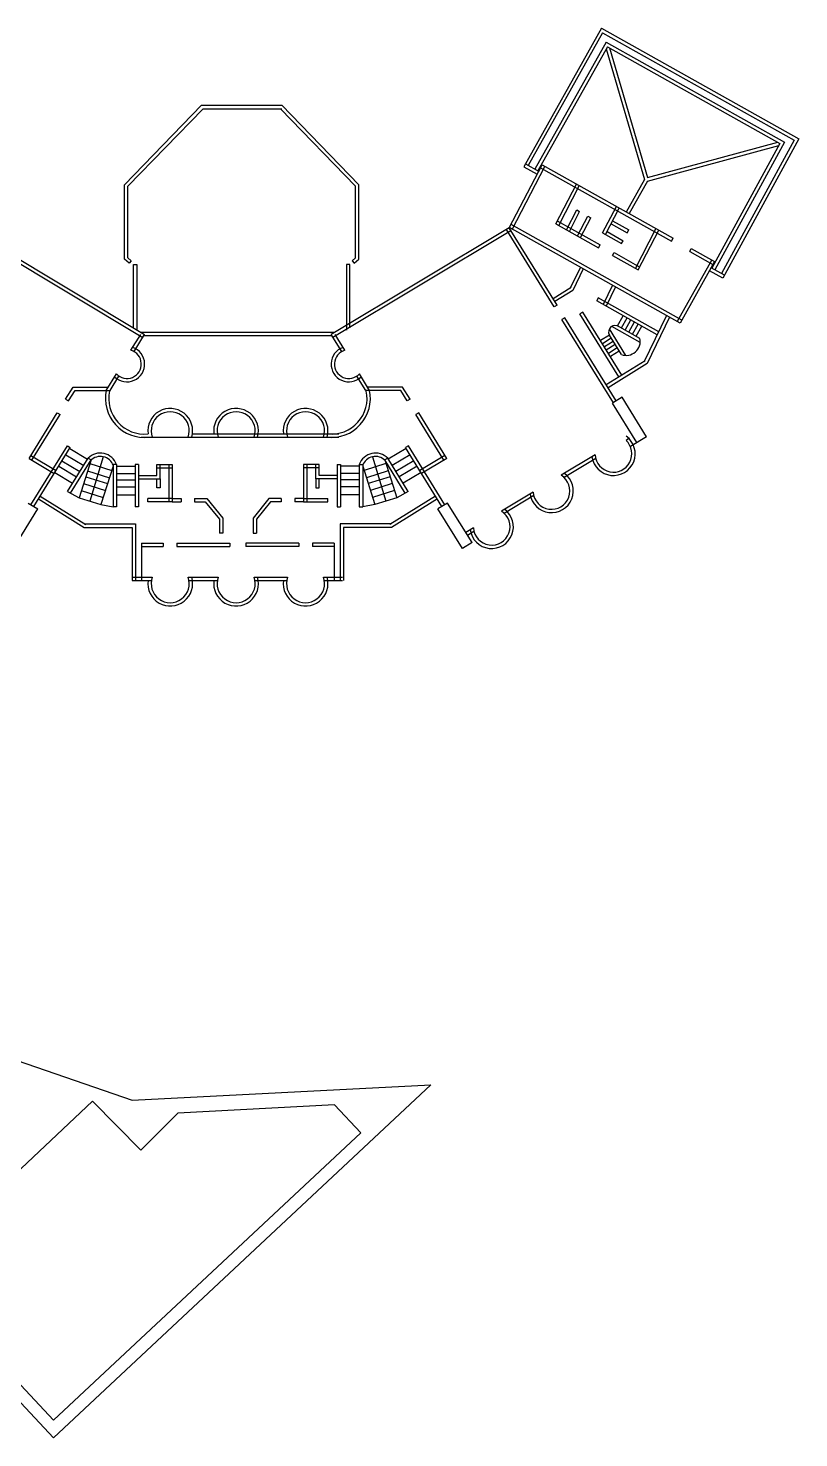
# Model space of a CAD drawing. Extents: x -2888 to 8486, y -2377 to 1555.
# Drawn here: x 1283 to 1743, y -2363 to -1522 of the extents above; entities that cross this region are included whole.
import ezdxf

# ---------------------------------------------------------------- set-up
doc = ezdxf.new("R2010")
doc.units = 0
doc.layers.add('MIMIC_SIZE', color=7, linetype='CONTINUOUS')

msp = doc.modelspace()

# ---------------------------------------------------------------- linework, layer by layer
at = {"layer": 'MIMIC_SIZE', "color": 0}
for p, q in [((1625.096, -1522.305), (1578.779, -1604.989)), ((1625.096, -1522.305), (1742.904, -1588.297)), ((1625.863, -1525.028), (1581.501, -1604.222)), ((1627.976, -1530.64), (1585.502, -1606.463)), ((1625.863, -1525.028), (1740.202, -1589.076)), ((1627.976, -1530.64), (1734.352, -1590.228)), ((1628.743, -1533.362), (1587.247, -1607.44)), ((1628.059, -1534.584), (1650.847, -1612.533)), ((1628.743, -1533.362), (1731.65, -1591.007)), ((1629.989, -1534.06), (1652.609, -1611.433)), ((1680.197, -1562.185), (1680.197, -1562.185)), ((1340.539, -1615.718), (1386.591, -1568.322)), ((1342.539, -1616.53), (1387.436, -1570.322)), ((1386.591, -1568.322), (1434.429, -1568.322)), ((1387.436, -1570.322), (1434.429, -1570.322)), ((1478.481, -1616.53), (1433.584, -1570.322)), ((1480.481, -1615.718), (1434.429, -1568.322)), ((1740.202, -1589.076), (1696.811, -1668.718)), ((1742.904, -1588.297), (1697.61, -1671.432)), ((1652.592, -1613.511), (1730.988, -1592.223)), ((1652.609, -1611.433), (1730.404, -1590.309)), ((1731.65, -1591.007), (1691.028, -1665.568)), ((1734.352, -1590.228), (1692.784, -1666.525)), ((1570.13, -1641.435), (1589.688, -1603.828)), ((1571.905, -1642.358), (1591.462, -1604.751)), ((1578.779, -1604.989), (1586.759, -1609.46)), ((1579.757, -1603.245), (1587.682, -1607.684)), ((1588.71, -1605.573), (1666.946, -1649.398)), ((1589.688, -1603.828), (1667.87, -1647.623)), ((1650.847, -1612.533), (1639.951, -1631.984)), ((1652.592, -1613.511), (1641.696, -1632.962)), ((1340.539, -1660.197), (1340.539, -1615.718)), ((1342.539, -1659.28), (1342.539, -1616.53)), ((1478.481, -1659.28), (1478.481, -1616.53)), ((1480.481, -1660.197), (1480.481, -1615.718)), ((1597.898, -1638.989), (1610.206, -1615.322)), ((1599.644, -1639.967), (1611.952, -1616.3)), ((1604.248, -1642.547), (1610.406, -1630.707)), ((1610.406, -1630.707), (1612.151, -1631.685)), ((1625.808, -1644.5), (1634.039, -1628.672)), ((1627.554, -1645.478), (1635.785, -1629.65)), ((1673.096, -1696.479), (1571.245, -1639.426)), ((1597.898, -1638.989), (1623.477, -1653.318)), ((1598.821, -1637.214), (1624.4, -1651.542)), ((1605.994, -1643.525), (1612.151, -1631.685)), ((1610.82, -1646.228), (1616.977, -1634.388)), ((1612.565, -1647.206), (1618.723, -1635.366)), ((1616.977, -1634.388), (1618.723, -1635.366)), ((1630.896, -1639.051), (1640.519, -1644.441)), ((1631.819, -1637.276), (1641.442, -1642.666)), ((1245.341, -1643.15), (1351.539, -1706.82)), ((1246.37, -1641.435), (1352.591, -1705.119)), ((1570.13, -1641.435), (1463.909, -1705.119)), ((1571.159, -1643.15), (1464.961, -1706.82)), ((1596.96, -1688.645), (1568.415, -1642.463)), ((1598.676, -1687.617), (1570.13, -1641.435)), ((1672.119, -1698.224), (1570.268, -1641.171)), ((1625.808, -1644.5), (1627.554, -1645.478)), ((1627.554, -1645.478), (1637.176, -1650.868)), ((1628.477, -1643.703), (1638.099, -1649.093)), ((1640.519, -1644.441), (1641.442, -1642.666)), ((1645.388, -1665.591), (1657.696, -1641.924)), ((1647.133, -1666.569), (1659.442, -1642.902)), ((1666.946, -1649.398), (1667.87, -1647.623)), ((1623.477, -1653.318), (1624.4, -1651.542)), ((1631.764, -1657.96), (1632.687, -1656.185)), ((1632.687, -1656.185), (1648.057, -1664.794)), ((1637.176, -1650.868), (1638.099, -1649.093)), ((1677.799, -1655.477), (1678.722, -1653.702)), ((1677.799, -1655.477), (1691.701, -1663.265)), ((1678.722, -1653.702), (1692.679, -1661.52)), ((1343.331, -1662.602), (1340.539, -1660.197)), ((1344.636, -1661.087), (1342.539, -1659.28)), ((1344.636, -1661.087), (1343.331, -1662.602)), ((1346.028, -1701.185), (1346.028, -1663.276)), ((1346.028, -1663.276), (1348.028, -1663.276)), ((1348.028, -1663.276), (1348.028, -1702.384)), ((1474.992, -1663.276), (1472.992, -1663.276)), ((1472.992, -1663.276), (1472.992, -1702.384)), ((1474.992, -1701.185), (1474.992, -1663.276)), ((1476.384, -1661.087), (1478.481, -1659.28)), ((1476.384, -1661.087), (1477.689, -1662.602)), ((1477.689, -1662.602), (1480.481, -1660.197)), ((1612.564, -1664.864), (1606.294, -1677.848)), ((1631.764, -1657.96), (1647.133, -1666.569)), ((1690.934, -1660.543), (1670.374, -1697.247)), ((1692.679, -1661.52), (1672.119, -1698.224)), ((1614.312, -1665.843), (1608.095, -1678.717)), ((1697.61, -1671.432), (1689.578, -1667.056)), ((1698.567, -1669.675), (1690.59, -1665.329)), ((1607.044, -1677.016), (1596.248, -1683.689)), ((1608.095, -1678.717), (1597.299, -1685.39)), ((1631.759, -1675.616), (1626.146, -1687.24)), ((1633.507, -1676.595), (1627.947, -1688.11)), ((1598.676, -1687.617), (1596.96, -1688.645)), ((1623.259, -1683.192), (1622.388, -1684.996)), ((1658.441, -1705.192), (1622.388, -1684.996)), ((1659.313, -1703.388), (1623.259, -1683.192)), ((1603.326, -1695.141), (1601.611, -1696.17)), ((1632.254, -1745.746), (1601.611, -1696.17)), ((1633.955, -1744.694), (1603.326, -1695.141)), ((1614.007, -1691.642), (1612.291, -1692.67)), ((1635.624, -1730.42), (1612.291, -1692.67)), ((1637.325, -1729.368), (1614.007, -1691.642)), ((1634.807, -1699.912), (1638.2, -1693.854)), ((1637.021, -1701.152), (1640.415, -1695.094)), ((1639.236, -1702.392), (1642.629, -1696.334)), ((1641.45, -1703.633), (1644.843, -1697.575)), ((1643.664, -1704.873), (1647.057, -1698.815)), ((1663.949, -1693.787), (1650.531, -1721.574)), ((1665.75, -1694.657), (1652.332, -1722.444)), ((1344.438, -1714.505), (1350.284, -1705.046)), ((1346.301, -1715.294), (1352.591, -1705.119)), ((1466.051, -1703.835), (1350.449, -1703.835)), ((1464.352, -1705.835), (1352.148, -1705.835)), ((1470.199, -1715.294), (1463.909, -1705.119)), ((1472.062, -1714.505), (1466.216, -1705.046)), ((1629.885, -1705.431), (1624.563, -1708.72)), ((1631.047, -1707.312), (1625.725, -1710.601)), ((1637.04, -1717.007), (1629.885, -1705.431)), ((1639.703, -1717.511), (1629.905, -1701.659)), ((1648.303, -1709.764), (1631.27, -1700.223)), ((1648.152, -1707.387), (1634.807, -1699.912)), ((1645.878, -1706.113), (1649.272, -1700.056)), ((1632.21, -1709.192), (1626.888, -1712.482)), ((1633.372, -1711.073), (1628.051, -1714.363)), ((1634.625, -1713.1), (1629.303, -1716.389)), ((1635.787, -1714.98), (1630.466, -1718.27)), ((1651.28, -1720.743), (1628.032, -1735.112)), ((1652.332, -1722.444), (1629.084, -1736.813)), ((1329.671, -1738.396), (1335.748, -1728.564)), ((1332.022, -1738.396), (1337.287, -1729.878)), ((1484.478, -1738.396), (1479.213, -1729.878)), ((1486.829, -1738.396), (1480.752, -1728.564)), ((1305.454, -1743.688), (1309.962, -1736.396)), ((1307.17, -1744.717), (1311.077, -1738.396)), ((1309.962, -1736.396), (1330.907, -1736.396)), ((1311.077, -1738.396), (1332.022, -1738.396)), ((1505.423, -1738.396), (1484.478, -1738.396)), ((1506.538, -1736.396), (1485.593, -1736.396)), ((1509.33, -1744.717), (1505.423, -1738.396)), ((1511.046, -1743.688), (1506.538, -1736.396)), ((1305.454, -1743.688), (1307.17, -1744.717)), ((1511.046, -1743.688), (1509.33, -1744.717)), ((1646.318, -1769.593), (1631.728, -1745.988)), ((1637.496, -1742.505), (1631.765, -1746.048)), ((1652.086, -1766.111), (1637.496, -1742.505)), ((1283.654, -1778.959), (1300.401, -1751.864)), ((1285.369, -1779.987), (1302.116, -1752.892)), ((1300.401, -1751.864), (1302.116, -1752.892)), ((1516.099, -1751.864), (1514.384, -1752.892)), ((1531.131, -1779.987), (1514.384, -1752.892)), ((1532.846, -1778.959), (1516.099, -1751.864)), ((1381.117, -1764.417), (1468.529, -1764.417)), ((1652.086, -1766.111), (1642.547, -1771.871)), ((1284.777, -1806.639), (1306.509, -1771.48)), ((1286.492, -1807.667), (1308.224, -1772.508)), ((1306.509, -1771.48), (1308.224, -1772.508)), ((1307.919, -1773.002), (1318.589, -1779.4)), ((1350.528, -1766.417), (1468.529, -1766.417)), ((1508.581, -1773.002), (1497.911, -1779.4)), ((1509.991, -1771.48), (1508.276, -1772.508)), ((1530.008, -1807.667), (1508.276, -1772.508)), ((1531.723, -1806.639), (1509.991, -1771.48)), ((1641.576, -1767.165), (1639.802, -1768.228)), ((1283.654, -1778.959), (1298.672, -1787.963)), ((1284.705, -1777.257), (1299.723, -1786.261)), ((1303.294, -1780.485), (1313.964, -1786.883)), ((1305.569, -1776.804), (1316.239, -1783.201)), ((1306.592, -1798.808), (1318.894, -1778.905)), ((1308.363, -1799.748), (1320.61, -1779.934)), ((1320.61, -1779.934), (1313.473, -1802.461)), ((1318.894, -1778.905), (1320.61, -1779.934)), ((1319.929, -1782.082), (1332.961, -1786.211)), ((1327.95, -1778.011), (1319.988, -1804.526)), ((1333.81, -1782.597), (1333.81, -1807.904)), ((1335.81, -1782.597), (1333.81, -1782.597)), ((1335.81, -1782.597), (1335.81, -1807.904)), ((1346.967, -1782.597), (1346.967, -1807.904)), ((1348.967, -1782.597), (1346.967, -1782.597)), ((1348.967, -1782.597), (1348.967, -1807.904)), ((1359.843, -1789.272), (1359.843, -1782.597)), ((1359.843, -1782.597), (1369.121, -1782.597)), ((1361.843, -1791.272), (1361.843, -1782.597)), ((1367.121, -1782.597), (1367.121, -1804.94)), ((1369.121, -1782.597), (1369.121, -1804.94)), ((1456.657, -1782.597), (1447.379, -1782.597)), ((1447.379, -1782.597), (1447.379, -1804.94)), ((1449.379, -1782.597), (1449.379, -1804.94)), ((1454.657, -1791.272), (1454.657, -1782.597)), ((1456.657, -1789.272), (1456.657, -1782.597)), ((1467.533, -1782.597), (1467.533, -1807.904)), ((1467.533, -1782.597), (1469.533, -1782.597)), ((1469.533, -1782.597), (1469.533, -1807.904)), ((1480.69, -1782.597), (1480.69, -1807.904)), ((1480.69, -1782.597), (1482.69, -1782.597)), ((1482.69, -1782.597), (1482.69, -1807.904)), ((1496.571, -1782.082), (1483.539, -1786.211)), ((1488.55, -1778.011), (1496.512, -1804.526)), ((1497.605, -1778.905), (1495.89, -1779.934)), ((1508.137, -1799.748), (1495.89, -1779.934)), ((1495.89, -1779.934), (1503.027, -1802.461)), ((1509.908, -1798.808), (1497.605, -1778.905)), ((1510.931, -1776.804), (1500.261, -1783.201)), ((1513.206, -1780.485), (1502.536, -1786.883)), ((1531.795, -1777.257), (1516.777, -1786.261)), ((1532.846, -1778.959), (1517.828, -1787.963)), ((1621.399, -1776.93), (1601.117, -1789.09)), ((1621.746, -1779.054), (1602.826, -1790.397)), ((1298.987, -1787.452), (1309.658, -1793.849)), ((1301.355, -1783.622), (1312.025, -1790.019)), ((1317.451, -1789.905), (1330.482, -1794.034)), ((1318.553, -1786.428), (1331.584, -1790.557)), ((1333.81, -1783.53), (1326.504, -1806.59)), ((1335.81, -1783.564), (1346.967, -1783.564)), ((1335.81, -1787.988), (1346.967, -1787.988)), ((1348.967, -1789.272), (1359.843, -1789.272)), ((1348.967, -1791.272), (1361.843, -1791.272)), ((1359.843, -1784.597), (1369.121, -1784.597)), ((1359.843, -1796.482), (1359.843, -1791.272)), ((1361.843, -1791.272), (1361.843, -1796.482)), ((1456.657, -1784.597), (1447.379, -1784.597)), ((1467.533, -1791.272), (1454.657, -1791.272)), ((1454.657, -1791.272), (1454.657, -1796.482)), ((1467.533, -1789.272), (1456.657, -1789.272)), ((1456.657, -1796.482), (1456.657, -1791.272)), ((1480.69, -1783.564), (1469.533, -1783.564)), ((1480.69, -1787.988), (1469.533, -1787.988)), ((1482.69, -1783.53), (1489.996, -1806.59)), ((1497.947, -1786.428), (1484.916, -1790.557)), ((1499.049, -1789.905), (1486.018, -1794.034)), ((1515.145, -1783.622), (1504.475, -1790.019)), ((1517.512, -1787.452), (1506.842, -1793.849)), ((1306.592, -1798.808), (1313.473, -1802.461)), ((1314.821, -1798.206), (1327.852, -1802.334)), ((1316.179, -1793.921), (1329.21, -1798.049)), ((1335.81, -1791.793), (1346.967, -1791.793)), ((1335.81, -1795.996), (1346.967, -1795.996)), ((1361.843, -1796.482), (1359.843, -1796.482)), ((1454.657, -1796.482), (1456.657, -1796.482)), ((1480.69, -1791.793), (1469.533, -1791.793)), ((1480.69, -1795.996), (1469.533, -1795.996)), ((1500.321, -1793.921), (1487.29, -1798.049)), ((1501.679, -1798.206), (1488.648, -1802.334)), ((1509.908, -1798.808), (1503.027, -1802.461)), ((1584.423, -1799.099), (1565.441, -1810.479)), ((1283.128, -1805.636), (1288.896, -1809.119)), ((1289.251, -1803.204), (1316.541, -1820.123)), ((1290.305, -1801.504), (1317.595, -1818.423)), ((1313.473, -1802.461), (1326.504, -1806.59)), ((1326.504, -1806.59), (1333.81, -1807.904)), ((1335.81, -1807.904), (1333.81, -1807.904)), ((1335.81, -1800.729), (1346.967, -1800.729)), ((1348.967, -1807.904), (1346.967, -1807.904)), ((1369.121, -1802.94), (1354.593, -1802.94)), ((1354.593, -1804.94), (1354.593, -1802.94)), ((1369.121, -1804.94), (1354.593, -1804.94)), ((1369.121, -1802.94), (1374.328, -1802.94)), ((1369.121, -1804.94), (1374.328, -1804.94)), ((1374.328, -1802.94), (1374.328, -1804.94)), ((1382.343, -1802.94), (1389.738, -1802.94)), ((1382.343, -1802.94), (1382.343, -1804.94)), ((1382.343, -1804.94), (1388.786, -1804.94)), ((1388.786, -1804.94), (1397.197, -1815.285)), ((1389.738, -1802.94), (1399.197, -1814.575)), ((1426.762, -1802.94), (1417.303, -1814.575)), ((1427.714, -1804.94), (1419.303, -1815.285)), ((1434.157, -1802.94), (1426.762, -1802.94)), ((1434.157, -1804.94), (1427.714, -1804.94)), ((1434.157, -1802.94), (1434.157, -1804.94)), ((1447.379, -1802.94), (1442.172, -1802.94)), ((1442.172, -1802.94), (1442.172, -1804.94)), ((1447.379, -1804.94), (1442.172, -1804.94)), ((1447.379, -1802.94), (1461.907, -1802.94)), ((1447.379, -1804.94), (1461.907, -1804.94)), ((1461.907, -1804.94), (1461.907, -1802.94)), ((1467.533, -1807.904), (1469.533, -1807.904)), ((1480.69, -1800.729), (1469.533, -1800.729)), ((1480.69, -1807.904), (1482.69, -1807.904)), ((1489.996, -1806.59), (1482.69, -1807.904)), ((1503.027, -1802.461), (1489.996, -1806.59)), ((1526.195, -1801.504), (1498.905, -1818.423)), ((1527.249, -1803.204), (1499.959, -1820.123)), ((1533.372, -1805.636), (1527.604, -1809.119)), ((1547.963, -1829.242), (1533.372, -1805.636)), ((1584.77, -1801.222), (1567.151, -1811.786)), ((1274.305, -1832.724), (1288.896, -1809.119)), ((1397.197, -1815.285), (1397.197, -1823.637)), ((1399.197, -1814.575), (1399.197, -1823.637)), ((1417.303, -1814.575), (1417.303, -1823.637)), ((1419.303, -1815.285), (1419.303, -1823.637)), ((1542.195, -1832.724), (1527.604, -1809.119)), ((1316.541, -1818.123), (1347.206, -1818.123)), ((1316.541, -1820.123), (1345.206, -1820.123)), ((1345.206, -1820.123), (1345.206, -1851.925)), ((1347.206, -1818.123), (1347.206, -1851.925)), ((1399.197, -1823.637), (1397.197, -1823.637)), ((1417.303, -1823.637), (1419.303, -1823.637)), ((1499.959, -1818.123), (1469.294, -1818.123)), ((1469.294, -1818.123), (1469.294, -1851.925)), ((1499.959, -1820.123), (1471.294, -1820.123)), ((1471.294, -1820.123), (1471.294, -1851.925)), ((1548.747, -1820.488), (1544.227, -1823.198)), ((1549.094, -1822.612), (1545.279, -1824.899)), ((1350.728, -1829.634), (1350.728, -1851.925)), ((1350.728, -1829.634), (1363.649, -1829.634)), ((1350.728, -1831.634), (1363.649, -1831.634)), ((1363.649, -1829.634), (1363.649, -1831.634)), ((1371.824, -1829.634), (1403.494, -1829.634)), ((1371.824, -1829.634), (1371.824, -1831.634)), ((1371.824, -1831.634), (1403.494, -1831.634)), ((1403.494, -1829.634), (1403.494, -1831.634)), ((1444.676, -1829.634), (1413.006, -1829.634)), ((1413.006, -1829.634), (1413.006, -1831.634)), ((1444.676, -1831.634), (1413.006, -1831.634)), ((1444.676, -1829.634), (1444.676, -1831.634)), ((1465.772, -1829.634), (1452.851, -1829.634)), ((1452.851, -1829.634), (1452.851, -1831.634)), ((1465.772, -1831.634), (1452.851, -1831.634)), ((1465.772, -1829.634), (1465.772, -1851.925)), ((1547.963, -1829.242), (1542.195, -1832.724)), ((1345.206, -1849.925), (1357.143, -1849.925)), ((1378.601, -1849.925), (1396.451, -1849.925)), ((1417.91, -1849.925), (1437.888, -1849.925)), ((1459.346, -1849.925), (1470.722, -1849.925)), ((1345.206, -1851.925), (1356.638, -1851.925)), ((1379.107, -1851.925), (1395.946, -1851.925)), ((1418.415, -1851.925), (1437.383, -1851.925)), ((1459.851, -1851.925), (1470.722, -1851.925)), ((1066.019, -2065.819), (1345.155, -2161.97)), ((1523.434, -2152.66), (1298.239, -2363.36)), ((1345.155, -2161.97), (1523.434, -2152.66)), ((1321.402, -2162.493), (1214.6, -2263.458)), ((1350.351, -2191.663), (1321.402, -2162.493)), ((1372.496, -2169.685), (1350.351, -2191.663)), ((1465.898, -2164.707), (1372.496, -2169.685)), ((1481.502, -2181.384), (1465.898, -2164.707)), ((1481.502, -2181.384), (1298.239, -2352.851)), ((1298.239, -2363.36), (1202.485, -2261.02)), ((1298.239, -2352.851), (1214.6, -2263.458))]:
    msp.add_line(p, q, dxfattribs=at)
for centre, radius, start, end in [((1633.346, -1703.563), 3.933, 53.303308, 208.35802), ((1342.048, -1722.743), 10.578, 225.730648, 70.82893), ((1342.048, -1722.743), 8.578, 222.738201, 73.821377), ((1474.452, -1722.743), 10.578, 109.17107, 314.269352), ((1474.452, -1722.743), 8.578, 106.178623, 317.261799), ((1639.916, -1709.101), 8.413, 250.006782, 11.755436), ((1352.58, -1743.117), 23.391, 168.356237, 276.067833), ((1352.58, -1743.117), 21.391, 168.356237, 275.488675), ((1463.92, -1743.117), 23.391, 263.932167, 11.643763), ((1463.92, -1743.117), 21.391, 264.511325, 11.643763), ((1367.872, -1762.567), 13.373, 343.611219, 187.919029), ((1407.181, -1762.567), 13.373, 343.611219, 187.919029), ((1448.617, -1762.567), 13.373, 343.611219, 187.919029), ((1367.872, -1762.567), 11.373, 340.212087, 199.787913), ((1407.181, -1762.567), 11.373, 340.212087, 199.787913), ((1448.617, -1762.567), 11.373, 340.212087, 199.787913), ((1632.328, -1776.233), 12.952, 188.129886, 53.759131), ((1367.872, -1762.567), 13.373, 196.550372, 196.732917), ((1632.328, -1776.233), 10.952, 183.650101, 46.962577), ((1326.202, -1786.023), 10.201, 19.622278, 135.752505), ((1326.202, -1786.023), 8.201, 19.622278, 135.752505), ((1490.298, -1786.023), 10.201, 44.247495, 160.377722), ((1490.298, -1786.023), 8.201, 44.247495, 160.377722), ((1595.352, -1798.401), 12.952, 188.129886, 53.759131), ((1595.352, -1798.401), 10.952, 183.650101, 58.238916), ((1559.676, -1819.791), 12.952, 188.129886, 53.759131), ((1559.676, -1819.791), 10.952, 183.650101, 58.238916), ((1367.872, -1853.699), 13.373, 172.080971, 16.388781), ((1367.872, -1853.699), 11.373, 160.212087, 19.787913), ((1407.181, -1853.699), 13.373, 172.080971, 16.388781), ((1407.181, -1853.699), 11.373, 160.212087, 19.787913), ((1448.617, -1853.699), 13.373, 172.080971, 16.388781), ((1448.617, -1853.699), 11.373, 160.212087, 19.787913)]:
    msp.add_arc(centre, radius, start, end, dxfattribs=at)

doc.saveas('drawing.dxf')
